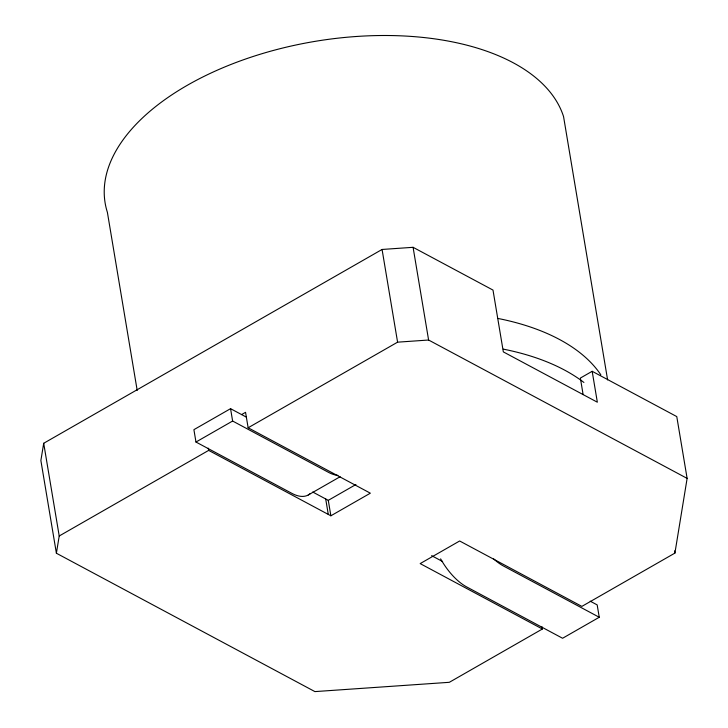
<?xml version="1.0" encoding="UTF-8"?>
<svg xmlns="http://www.w3.org/2000/svg" width="728" height="728" viewBox="0 0 728 728"><rect width="100%" height="100%" fill="white"/><g stroke="black" fill="none" stroke-linecap="round" stroke-linejoin="round"><path stroke-width="1.09" d="M583.128 394.621L580.362 378.069L592.173 371.298L597.342 402.202L503.339 351.888L492.993 290.081L413.085 247.311L382.073 249.458L43.698 443.279L40.877 460.515L56.393 553.235L314.915 691.6L449.331 682.309L542.378 629.01L542.014 626.799M56.393 553.235L59.214 535.99L43.698 443.279M542.378 629.01L420.174 563.599L459.65 540.986L581.863 606.397L674.911 553.098L687.123 478.396L676.776 416.589L592.173 371.298M246.501 417.208L230.558 408.672L193.903 429.666L195.969 442.033L291.828 493.338A46.246 22.25 60.2 0 0 309.991 493.775M241.605 414.587L245.554 412.321L248.139 427.773L370.343 493.184L330.867 515.797L208.663 450.386L208.29 448.175M195.969 442.033L232.623 421.03L328.492 472.345A46.246 22.25 60.2 0 0 337.929 475.375M59.214 535.99L208.663 450.386M248.139 427.773L397.588 342.169L428.601 340.022L687.123 478.396M308.281 494.967L340.122 476.731M312.74 492.028L328.283 500.345L355.919 484.52M590.208 601.173L597.178 604.904L599.253 617.262L562.589 638.265L466.73 586.95A46.246 22.25 60.2 0 1 440.622 558.858M599.253 617.262L503.385 565.956A46.246 22.25 60.2 0 1 493.666 558.913M431.613 555.655L442.633 561.552M674.547 550.887L674.911 553.098M607.616 379.907L563.563 116.617A233.542 124.797 -9.5 0 0 297.297 44.708A233.542 124.797 -9.5 0 0 107.389 212.33L137.201 390.472M413.085 247.311L428.601 340.022M382.073 249.458L397.588 342.169M328.283 500.345L330.867 515.797M325.698 498.962L328.283 514.414M230.558 408.672L232.623 421.03M503.23 349.112A233.542 124.797 -9.5 0 1 583.911 382.464M498.107 318.482A233.542 124.797 -9.5 0 1 600.827 374.811"/></g></svg>
